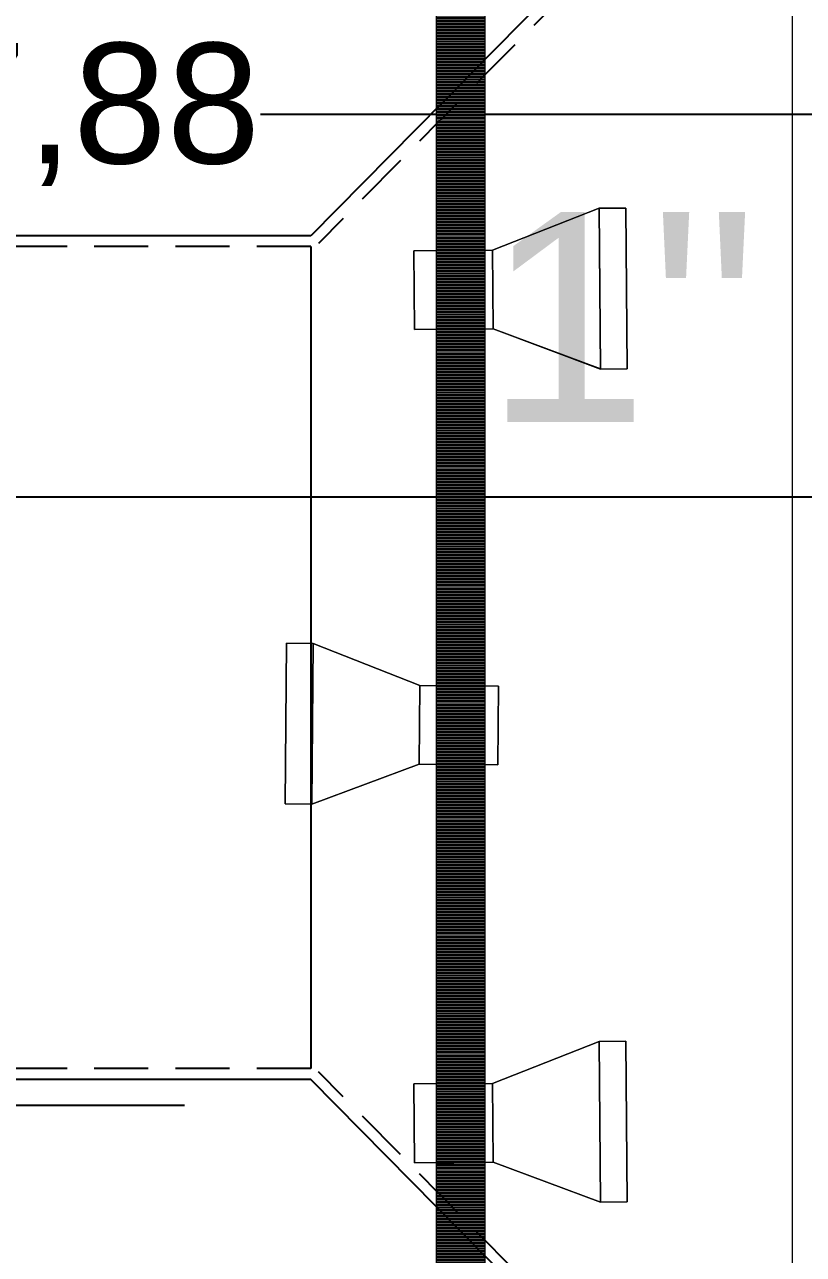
# Model space of a CAD drawing. Extents: x -2975 to 7327, y -1166 to 1029.
# Drawn here: x 841.5 to 906.1, y -671.7 to -569.7 of the extents above; entities that cross this region are included whole.
import ezdxf

# ---------------------------------------------------------------- set-up
doc = ezdxf.new("R2010")
doc.units = 0
doc.header["$PDMODE"] = 34
for name, pattern in [('13032-XHV-L02-550$0$HIDDEN', [190, 127, -63]), ('DASHED', [0.75, 0.5, -0.25]), ('XR-Mince$0$Anchor Stor (Ground Floor Plan ) Xref$2$Retail Building ( Ground Floor ) Xref$0$HIDDEN', [0.375, 0.25, -0.125])]:
    doc.linetypes.add(name, pattern=pattern)
for name, color, linetype, lineweight in [('13032-XHV-L02-550$0$H-EQPM-HIDE', 54, '13032-XHV-L02-550$0$HIDDEN', 5), ('H', 7, 'Continuous', 13), ('XR-Mince$0$C-Spot', 6, 'Continuous', 9)]:
    doc.layers.add(name, color=color, linetype=linetype, lineweight=lineweight)
for name, color, linetype in [('E-TEXT-LIGHTING', 7, 'Continuous'), ('M-FIRE FIGHTING-1.5 INCH', 1, 'Continuous'), ('M-FIRE FIGHTING-2 INCH', 1, 'Continuous'), ('M-HVAC-BLUE', 5, 'Continuous'), ('XR-Mince$0$A-SYMB-LEVL', 8, 'Continuous'), ('XR-Mince$0$fur dashed', 15, 'XR-Mince$0$Anchor Stor (Ground Floor Plan ) Xref$2$Retail Building ( Ground Floor ) Xref$0$HIDDEN'), ('XR-Mince$0$lighting unit', 4, 'Continuous')]:
    doc.layers.add(name, color=color, linetype=linetype)
doc.styles.get("Standard").update_dxf_attribs({"font": 'arial.ttf'})
doc.dimstyles.new('ISO-25', dxfattribs={"dimtxt": 10, "dimasz": 2.5, "dimexe": 1.25, "dimexo": 0.625, "dimtad": 0, "dimtxsty": 'Standard', "dimcen": 2.5, "dimadec": 0, "dimazin": 0, "dimtfac": 1, "dimtix": 1, "dimtmove": 0, "dimatfit": 3, "dimfxl": 1, "dimarcsym": 0})
pattern_1 = [(180, (10490.53657, -44521.9764), (-2e-13, -0.125), [])]

# ---------------------------------------------------------------- blocks, each defined once
blk = doc.blocks.new('XR-Mince$0$gfhfhh')
at = {"layer": 'XR-Mince$0$fur dashed'}
for p, q in [((-5832.981, -7608.143), (-5818.467, -7576.96)), ((-5818.467, -7576.96), (-5815.298, -7578.435)), ((-5809.068, -7577.719), (-5781.257, -7590.663)), ((-5815.298, -7578.435), (-5829.811, -7609.618)), ((-5819.281, -7589.076), (-5817.997, -7589.674)), ((-5825.191, -7601.546), (-5823.586, -7602.293)), ((-5829.811, -7609.618), (-5832.981, -7608.143)), ((-5826.622, -7615.434), (-5798.811, -7628.378))]:
    blk.add_line(p, q, dxfattribs=at)
for centre, radius, start, end in [((-5957.032, -7531.436), 149.324, 328.42768, 341.65449), ((-5808.923, -7579.34), 1.612, 95.42891, 239.26706), ((-5786.238, -7611.287), 38.416, 127.10045, 182.98172), ((-5804.394, -7602.837), 22.75, 102.74137, 124.58252), ((-5760.633, -7511.099), 84.949, 234.95594, 255.12623), ((-5782.587, -7591.588), 1.612, 275.42891, 34.65325), ((-5896.263, -7560.078), 117.756, 326.24845, 343.83371), ((-5804.394, -7602.837), 22.75, 185.27925, 207.3408), ((-5825.296, -7614.517), 1.612, 70.089, 214.65325), ((-5848.262, -7699.372), 89.279, 55.44977, 74.6324), ((-5798.959, -7626.765), 1.612, 275.42891, 34.65325)]:
    blk.add_arc(centre, radius, start, end, dxfattribs=at)
blk = doc.blocks.new('XR-Mince$0$fur')
at = {"layer": 'XR-Mince$0$fur dashed', "xscale": -1.119999999999999, "yscale": 1.119999999999999, "zscale": 1.119999999999999, "rotation": 335.0415068547198}
blk.add_blockref('XR-Mince$0$gfhfhh', (-15049.32, -11326.32, 0), dxfattribs=at)
blk = doc.blocks.new('XR-Mince$0$lighting')
at = {"layer": 'XR-Mince$0$C-Spot'}
h = blk.add_hatch(dxfattribs=at)
h.set_pattern_fill('ANSI31', color=4, angle=-225)
h.set_pattern_definition(pattern_1)
h.paths.add_polyline_path([(-2694.05, -21951.98), (-2692.05, -21951.98), (-2692.05, -21281.76), (-2694.05, -21281.76)])
h = blk.add_hatch(dxfattribs=at)
h.set_pattern_fill('ANSI31', color=4, angle=-225)
h.set_pattern_definition(pattern_1)
h.paths.add_polyline_path([(-2692.05, -21951.98), (-2690.05, -21951.98), (-2690.05, -21281.76), (-2692.05, -21281.76)])
at = {"layer": 'XR-Mince$0$C-Spot', "color": 4, "elevation": 148.27}
for points in [[(-2690.05, -21951.98), (-2694.05, -21951.98), (-2694.05, -21281.76), (-2690.05, -21281.76)], [(-2689.36, -21686.37), (-2680.44, -21689.7), (-2680.56, -21676.36), (-2689.42, -21679.84)], [(-2689.36, -21686.37), (-2680.44, -21689.7), (-2680.56, -21676.36), (-2689.42, -21679.84)], [(-2689.36, -21686.37), (-2680.44, -21689.7), (-2680.56, -21676.36), (-2689.42, -21679.84)], [(-2689.42, -21679.84), (-2680.56, -21676.36), (-2680.44, -21689.69), (-2689.36, -21686.37)], [(-2678.22, -21689.68), (-2680.44, -21689.7), (-2680.56, -21676.36), (-2678.33, -21676.34)], [(-2678.22, -21689.68), (-2680.44, -21689.7), (-2680.56, -21676.36), (-2678.33, -21676.34)], [(-2678.22, -21689.68), (-2680.44, -21689.7), (-2680.56, -21676.36), (-2678.33, -21676.34)], [(-2678.33, -21676.34), (-2680.56, -21676.36), (-2680.44, -21689.69), (-2678.22, -21689.67)], [(-2689.36, -21686.37), (-2695.89, -21686.42), (-2695.95, -21679.89), (-2689.42, -21679.84)], [(-2689.36, -21686.37), (-2695.89, -21686.42), (-2695.95, -21679.89), (-2689.42, -21679.84)], [(-2689.36, -21686.37), (-2695.89, -21686.42), (-2695.95, -21679.89), (-2689.42, -21679.84)], [(-2689.42, -21679.84), (-2695.95, -21679.89), (-2695.89, -21686.42), (-2689.36, -21686.37)], [(-2706.63, -21725.79), (-2704.41, -21725.8), (-2704.3, -21712.47), (-2706.52, -21712.45)], [(-2706.63, -21725.79), (-2704.41, -21725.8), (-2704.3, -21712.47), (-2706.52, -21712.45)], [(-2706.63, -21725.79), (-2704.41, -21725.8), (-2704.3, -21712.47), (-2706.52, -21712.45)], [(-2706.52, -21712.45), (-2704.3, -21712.47), (-2704.41, -21725.8), (-2706.63, -21725.78)], [(-2695.49, -21722.48), (-2704.41, -21725.8), (-2704.3, -21712.47), (-2695.44, -21715.95)], [(-2695.49, -21722.48), (-2704.41, -21725.8), (-2704.3, -21712.47), (-2695.44, -21715.95)], [(-2695.49, -21722.48), (-2704.41, -21725.8), (-2704.3, -21712.47), (-2695.44, -21715.95)], [(-2695.44, -21715.95), (-2704.3, -21712.47), (-2704.41, -21725.8), (-2695.49, -21722.48)], [(-2695.49, -21722.48), (-2688.96, -21722.53), (-2688.91, -21716), (-2695.44, -21715.95)], [(-2695.49, -21722.48), (-2688.96, -21722.53), (-2688.91, -21716), (-2695.44, -21715.95)], [(-2695.49, -21722.48), (-2688.96, -21722.53), (-2688.91, -21716), (-2695.44, -21715.95)], [(-2695.44, -21715.95), (-2688.91, -21716), (-2688.96, -21722.53), (-2695.49, -21722.48)], [(-2689.36, -21755.5), (-2680.44, -21758.83), (-2680.56, -21745.49), (-2689.42, -21748.97)], [(-2689.36, -21755.5), (-2680.44, -21758.83), (-2680.56, -21745.49), (-2689.42, -21748.97)], [(-2689.36, -21755.5), (-2680.44, -21758.83), (-2680.56, -21745.49), (-2689.42, -21748.97)], [(-2689.42, -21748.97), (-2680.56, -21745.49), (-2680.44, -21758.82), (-2689.36, -21755.5)], [(-2678.22, -21758.81), (-2680.44, -21758.83), (-2680.56, -21745.49), (-2678.33, -21745.47)], [(-2678.22, -21758.81), (-2680.44, -21758.83), (-2680.56, -21745.49), (-2678.33, -21745.47)], [(-2678.22, -21758.81), (-2680.44, -21758.83), (-2680.56, -21745.49), (-2678.33, -21745.47)], [(-2678.33, -21745.47), (-2680.56, -21745.49), (-2680.44, -21758.82), (-2678.22, -21758.8)], [(-2689.36, -21755.5), (-2695.89, -21755.56), (-2695.95, -21749.02), (-2689.42, -21748.97)], [(-2689.36, -21755.5), (-2695.89, -21755.56), (-2695.95, -21749.02), (-2689.42, -21748.97)], [(-2689.36, -21755.5), (-2695.89, -21755.56), (-2695.95, -21749.02), (-2689.42, -21748.97)], [(-2689.42, -21748.97), (-2695.95, -21749.02), (-2695.89, -21755.56), (-2689.36, -21755.5)]]:
    blk.add_lwpolyline(points, close=True, dxfattribs=at)
blk = doc.blocks.new('XR-Mince')
at = {"layer": 'XR-Mince$0$A-SYMB-LEVL', "ltscale": 100}
blk.add_line((742.46, -659.36), (854.75, -659.36), dxfattribs=at)
at = {"layer": 'XR-Mince$0$fur dashed', "linetype": 'Continuous'}
blk.add_blockref('XR-Mince$0$fur', (13569.73, 21091.42), dxfattribs=at)
at = {"layer": 'XR-Mince$0$lighting unit', "linetype": 'Continuous'}
blk.add_blockref('XR-Mince$0$lighting', (3569.73, 21091.42), dxfattribs=at)
blk = doc.blocks.new('A$C1A5F48AB')
at = {"layer": '13032-XHV-L02-550$0$H-EQPM-HIDE', "color": 7, "linetype": 'Continuous'}
blk.add_line((-11304.3, -7702.1), (-9794.4, -7702.1), dxfattribs=at)
blk = doc.blocks.new('*D140')
at = {"layer": 'Defpoints', "color": 0, "transparency": 16777216}
for p in [(993.61, -577.15), (685.73, -608.91), (993.61, -608.91)]:
    blk.add_point(p, dxfattribs=at)
at = {"layer": 'M-FIRE FIGHTING-2 INCH', "color": 0, "lineweight": -2, "transparency": 16777216}
for p, q in [((685.73, -608.29), (685.73, -575.9)), ((993.61, -608.29), (993.61, -575.9)), ((688.23, -577.15), (818.28, -577.15)), ((991.11, -577.15), (861.06, -577.15))]:
    blk.add_line(p, q, dxfattribs=at)
at = {"layer": 'M-FIRE FIGHTING-2 INCH', "color": 0, "transparency": 16777216}
for points in [[(688.23, -576.74), (688.23, -577.57), (685.73, -577.15)], [(991.11, -576.74), (991.11, -577.57), (993.61, -577.15)]]:
    blk.add_solid(points, dxfattribs=at)
at = {"layer": 'M-FIRE FIGHTING-2 INCH', "color": 0, "transparency": 16777216, "insert": (839.67, -577.15), "char_height": 10, "attachment_point": 5}
blk.add_mtext('307,88', dxfattribs=at)

msp = doc.modelspace()

# ---------------------------------------------------------------- block references
at = {"layer": 'E-TEXT-LIGHTING'}
msp.add_blockref('XR-Mince', (0, 0), dxfattribs=at)

# ---------------------------------------------------------------- next in the draw order: linework, layer by layer
at = {"layer": 'M-FIRE FIGHTING-1.5 INCH'}
for q in [(558.667, -608.911, 0), (776.139, -608.911, 0)]:
    msp.add_line((993.61, -608.911), q, dxfattribs=at)
at = {"layer": 'M-HVAC-BLUE', "color": 3, "linetype": 'Continuous'}
for p, q in [((905.239, -546.726), (865.239, -587.219)), ((865.239, -587.219), (758.242, -587.219)), ((865.239, -657.219), (758.242, -657.219)), ((905.239, -697.712), (865.239, -657.219))]:
    msp.add_line(p, q, dxfattribs=at)
at = {"layer": 'M-HVAC-BLUE', "color": 3, "linetype": 'DASHED', "ltscale": 9}
for p, q in [((905.879, -547.358), (865.879, -587.851)), ((865.239, -588.119), (758.242, -588.119)), ((865.239, -656.319), (758.242, -656.319)), ((905.879, -697.08), (865.879, -656.586))]:
    msp.add_line(p, q, dxfattribs=at)
at = {"layer": 'M-HVAC-BLUE', "color": 3}
msp.add_line((865.239, -588.119), (865.239, -656.319), dxfattribs=at)

# ---------------------------------------------------------------- next in the draw order: block references
at = {"layer": 'H', "color": 3, "linetype": 'Continuous', "xscale": 0.1, "yscale": 0.1, "zscale": 0.1, "rotation": 90}
msp.add_blockref('A$C1A5F48AB', (135.027, 432.714), dxfattribs=at)

# ---------------------------------------------------------------- next in the draw order: texts
at = {"layer": 'M-FIRE FIGHTING-1.5 INCH', "color": 2, "linetype": 'Continuous'}
msp.add_text("1''", height=17.4111, dxfattribs=at).set_placement((879.707, -602.663))

# ---------------------------------------------------------------- next in the draw order: dimensions: what is measured, and where the dimension line sits
at = {"layer": 'M-FIRE FIGHTING-2 INCH', "color": 32, "true_color": 0xcd6928}
dim = msp.add_linear_dim(base=(993.61, -577.154), p1=(685.73, -608.911), p2=(993.61, -608.911), dimstyle='ISO-25', dxfattribs=at)
dim.commit()
dim.dimension.update_dxf_attribs({"geometry": '*D140', "text_midpoint": (839.67, -577.154)})

doc.saveas('drawing.dxf')
